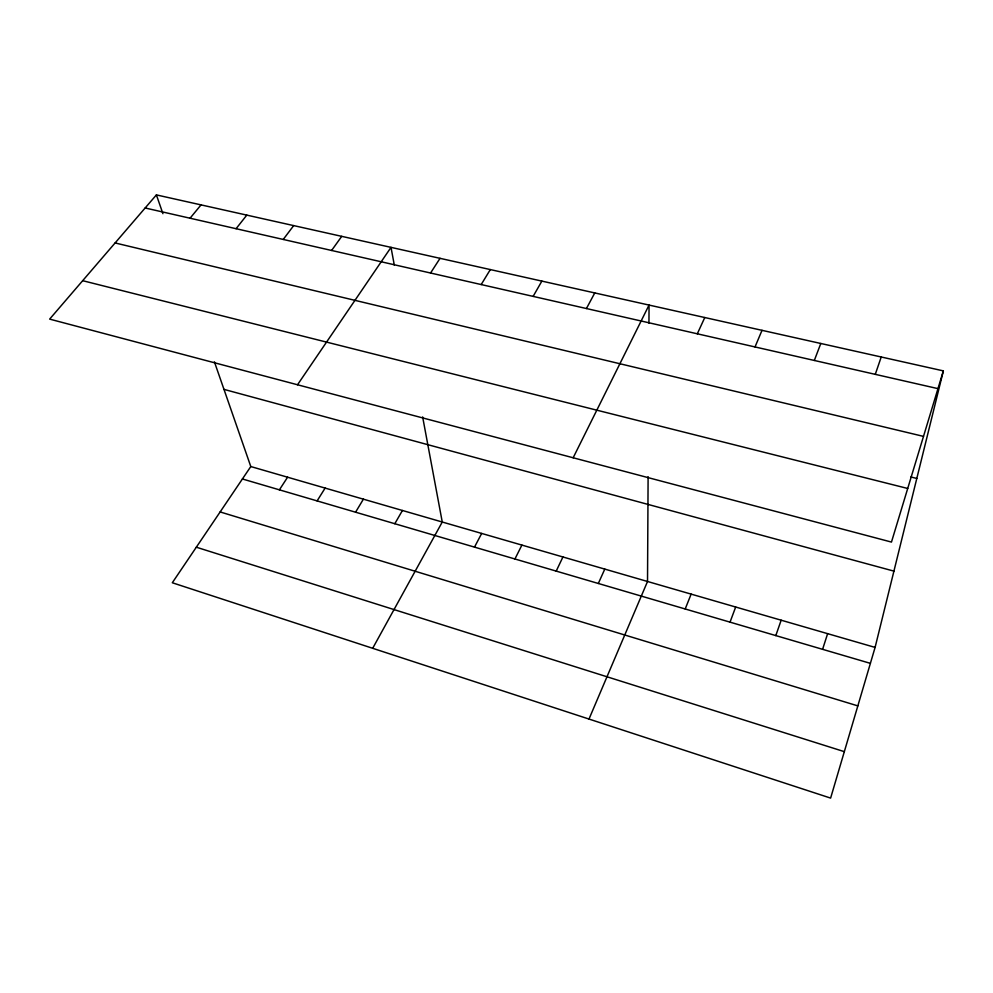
<?xml version="1.0" encoding="UTF-8"?>
<svg xmlns="http://www.w3.org/2000/svg" width="993" height="993" viewBox="0 0 993 993"><rect width="100%" height="100%" fill="white"/><g stroke="black" fill="none" stroke-linecap="round" stroke-linejoin="round"><path stroke-width="1.49" d="M648.106 476.677L647.523 581.488L588.998 719.056M648.95 323.11L649.05 305.074L573.16 457.773M214.401 361.837L250.795 466.549L172.31 582.754L830.62 798.099L875.094 647.411L943.35 370.885L156.398 194.901L49.65 319.113L891.466 542.079L943.35 370.885M822.589 649.323L827.628 633.658M875.28 374.349L881.225 356.983M775.806 635.594L781.168 620.203M730.029 622.152L735.676 607.021M814.322 360.459L820.801 343.479M685.195 608.982L691.14 594.124M755.015 346.942L762.016 330.334M598.32 583.474L604.787 569.113M697.309 333.797L704.782 317.537M556.204 571.112L562.932 556.974M514.933 558.985L521.896 545.095M474.493 547.118L481.679 533.44M586.429 308.538L594.77 292.935M372.685 648.305L442.257 522.02L422.646 416.936M533.129 296.386L541.868 281.106M394.804 523.721L402.426 510.489M355.568 512.202L363.401 499.169M481.195 284.557L490.319 269.575M317.102 500.906L325.121 488.084M430.565 273.013L440.036 258.329M279.393 489.834L287.598 477.211M297.515 384.763L391.006 247.369L394.308 265.081M331.6 250.472L341.729 236.346M283.241 239.45L293.68 225.597M236.073 228.7L246.798 215.121M190.06 218.212L201.058 204.881M145.152 207.984L937.975 388.635M115.101 242.95L923.502 436.386M910.866 476.975L916.8 478.452M82.667 280.684L907.714 488.469M223.984 389.38L893.923 571.124M250.795 466.549L875.094 647.411M242.404 478.974L870.389 663.361M220.136 511.941L857.84 705.886M196.329 547.205L844.335 751.651M156.398 194.901L162.926 213.694"/></g></svg>
